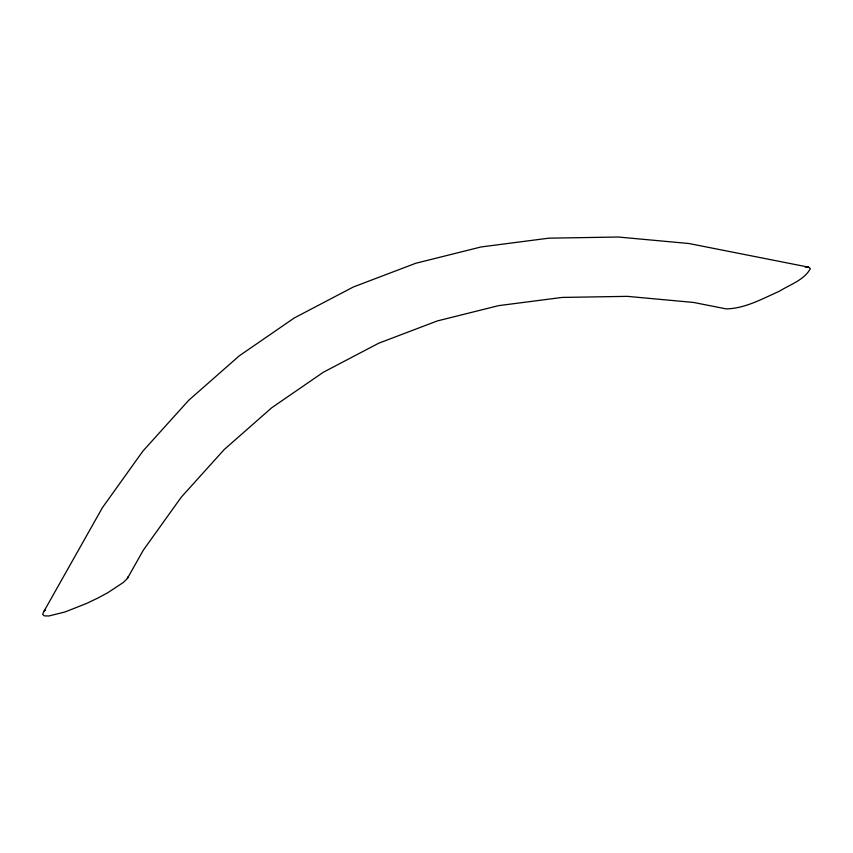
<?xml version="1.0" encoding="UTF-8"?>
<svg xmlns="http://www.w3.org/2000/svg" width="853" height="853" viewBox="0 0 853 853"><rect width="100%" height="100%" fill="white"/><g stroke="black" fill="none" stroke-linecap="round" stroke-linejoin="round"><path stroke-width="1.28" d="M43.855 611.505L42.65 614.341L44.367 615.866L48.898 615.973L64.977 611.985L86.59 603.444L97.668 598.156L107.926 592.643L123.29 582.482L127.342 578.515L143.315 550.174L181.294 497.139L224.2 449.552L271.68 407.798L323.308 372.26L378.657 343.237L437.237 320.963L498.557 305.651L562.074 297.43L627.264 296.354L693.542 302.442L726.17 308.893C745.127 308.519 762.507 298.699 779.471 291.182C789.995 284.571 804.123 280.093 810.35 268.695L808.633 267.17L688.968 243.521L618.318 237.027L548.831 238.168L481.124 246.943L415.763 263.268L353.313 287.003L294.317 317.945L239.277 355.829L188.673 400.324L142.931 451.066L102.456 507.599L43.855 611.505L45.476 609.916M127.342 578.515L128.142 576.617M805.232 267.096L808.633 267.17"/></g></svg>
